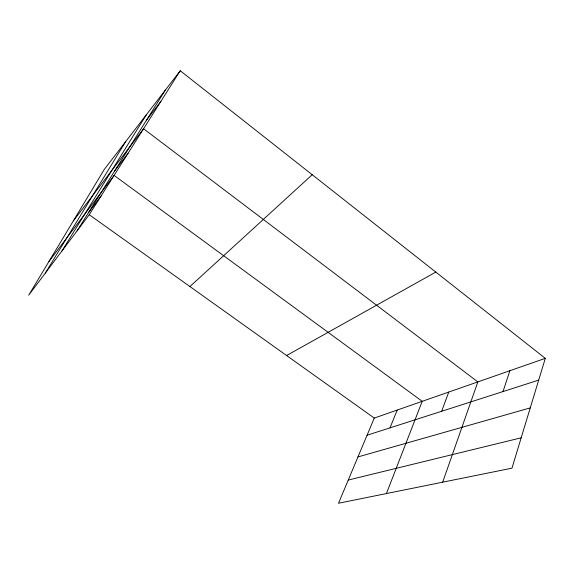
<?xml version="1.0" encoding="UTF-8"?>
<svg xmlns="http://www.w3.org/2000/svg" width="574" height="574" viewBox="0 0 574 574"><rect width="100%" height="100%" fill="white"/><g stroke="black" fill="none" stroke-linecap="round" stroke-linejoin="round"><path stroke-width="0.86" d="M545.3 358.348L511.958 468.169L338.517 503.255L374.27 418.066L545.3 358.348L180.243 70.745L104.281 169.409L28.7 295.187L89.221 214.712L180.243 70.745M503.018 391.568L509.87 370.718M442.683 482.182L477.848 381.904L143.565 128.763L73.329 220.918M441.636 411.285L448.76 392.056M386.417 493.568L422.22 401.319L114.09 175.386L48.948 261.493M389.997 427.867L397.208 410.051M45.267 273.152L125.484 141.871M61.712 251.297L146.219 114.936M77.095 230.841L165.348 90.096M88.511 212.624L101.053 195.999M114.642 170.966L128.067 153.28M146.463 120.217L160.849 101.426M189.922 286.555L312.213 174.718M286.613 355.528L435.802 272.083M367.066 435.228L538.692 380.11M357.954 456.94L530.261 407.892M348.253 480.051L521.178 437.804M89.221 214.712L374.27 418.066"/></g></svg>
